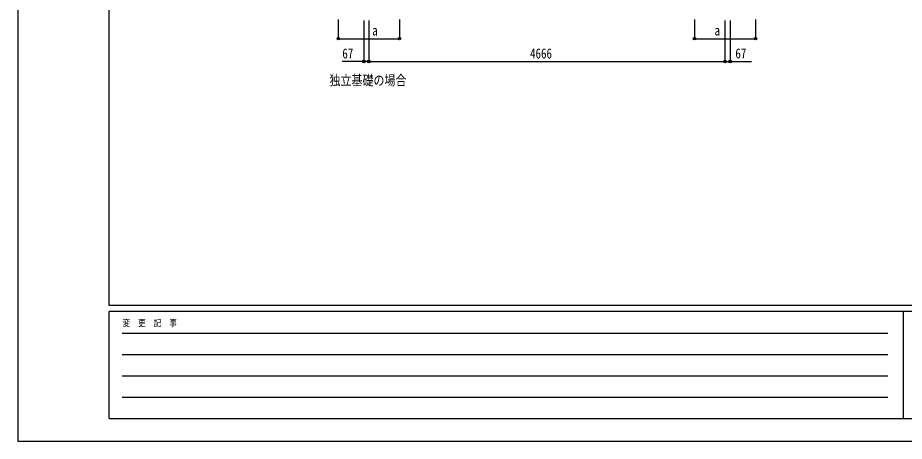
# Model space of a CAD drawing. Units: millimetres, scale not verified. Extents: x -21025 to 12615, y -14850 to 8910.
# Drawn here: x -21025 to -9410, y -14850 to -9295 of the extents above; entities that cross this region are included whole.
import ezdxf
from ezdxf.enums import TextEntityAlignment as Align

# ---------------------------------------------------------------- set-up
doc = ezdxf.new("R2010")
doc.units = ezdxf.units.MM
doc.header["$LTSCALE"] = 40
for name, color, linetype in [('0-2_USER1', 3, 'Continuous'), ('0-7_YKK_D', 6, 'Continuous'), ('0-8_YKK_ZWAK', 7, 'Continuous')]:
    doc.layers.add(name, color=color, linetype=linetype)
doc.styles.add('ＭＳ ゴシック', font='')
doc.styles.get('ＭＳ ゴシック').set_extended_font_data('MS Gothic')

msp = doc.modelspace()

# ---------------------------------------------------------------- linework, layer by layer
at = {"layer": '0-7_YKK_D'}
for p, q in [((-16824.92, -9320), (-16824.92, -9571)), ((-16491.92, -9333.47), (-16491.92, -9871)), ((-16424.92, -9333.47), (-16424.92, -9871)), ((-16424.92, -9333.47), (-16424.92, -9871)), ((-16024.92, -9320), (-16024.92, -9571)), ((-12158.9, -9320), (-12158.9, -9571)), ((-11758.9, -9333.47), (-11758.9, -9871)), ((-11758.9, -9333.47), (-11758.9, -9871)), ((-11691.9, -9333.47), (-11691.9, -9871)), ((-11358.9, -9320), (-11358.9, -9571)), ((-16824.92, -9570), (-16024.92, -9570)), ((-12158.9, -9570), (-11358.9, -9570)), ((-16424.92, -9870), (-11758.9, -9870))]:
    msp.add_line(p, q, dxfattribs=at)
for points in [[(-16424.92, -9870), (-16491.92, -9870), (-16773.12, -9870)], [(-11758.9, -9870), (-11691.9, -9870), (-11410.7, -9870)]]:
    msp.add_lwpolyline(points, dxfattribs=at)
for centre in [(-16824.92, -9570), (-16024.92, -9570), (-12158.9, -9570), (-11358.9, -9570), (-16491.92, -9870), (-16424.92, -9870), (-16424.92, -9870), (-11758.9, -9870), (-11758.9, -9870), (-11691.9, -9870)]:
    msp.add_circle(centre, 17, dxfattribs=at)
at = {"layer": '0-8_YKK_ZWAK'}
for p, q in [((-19824.92, -13070), (-19824.92, 8130)), ((11375.08, -13070), (-19824.92, -13070)), ((-9424.92, -13150), (-19824.92, -13150)), ((-19824.92, -14550), (-19824.92, -13150)), ((-9424.92, -13150), (-9424.92, -14550)), ((-4224.92, -13150), (-9424.92, -13150)), ((-19654.92, -13430), (-9624.92, -13430)), ((-19654.92, -13710), (-9624.92, -13710)), ((-19654.92, -13990), (-9624.92, -13990)), ((-19654.92, -14270), (-9624.92, -14270)), ((-19824.92, -14550), (-9424.92, -14550)), ((-9424.92, -14550), (-4224.92, -14550))]:
    msp.add_line(p, q, dxfattribs=at)
msp.add_lwpolyline([(-21025, -14850), (12615, -14850), (12615, 8910), (-21025, 8910)], close=True, dxfattribs=at)

# ---------------------------------------------------------------- texts
at = {"layer": '0-2_USER1', "style": 'ＭＳ ゴシック', "width": 0.8}
msp.add_text('独立基礎の場合', height=132, dxfattribs=at).set_placement((-16940.38, -10221.35), align=Align.BOTTOM_LEFT)
at = {"layer": '0-7_YKK_D', "style": 'ＭＳ ゴシック', "width": 0.8}
for s, p in [('a', (-16381.24, -9568)), ('a', (-11896.16, -9568)), ('67', (-16772.12, -9869)), ('4666', (-14312.71, -9869)), ('67', (-11622.9, -9869))]:
    msp.add_text(s, height=132, dxfattribs=at).set_placement(p, align=Align.BOTTOM_LEFT)
at = {"layer": '0-8_YKK_ZWAK', "style": 'ＭＳ ゴシック', "width": 0.8}
msp.add_text('変  更  記  事', height=87.98, dxfattribs=at).set_placement((-19650.24, -13370), align=Align.BOTTOM_LEFT)

doc.saveas('drawing.dxf')
